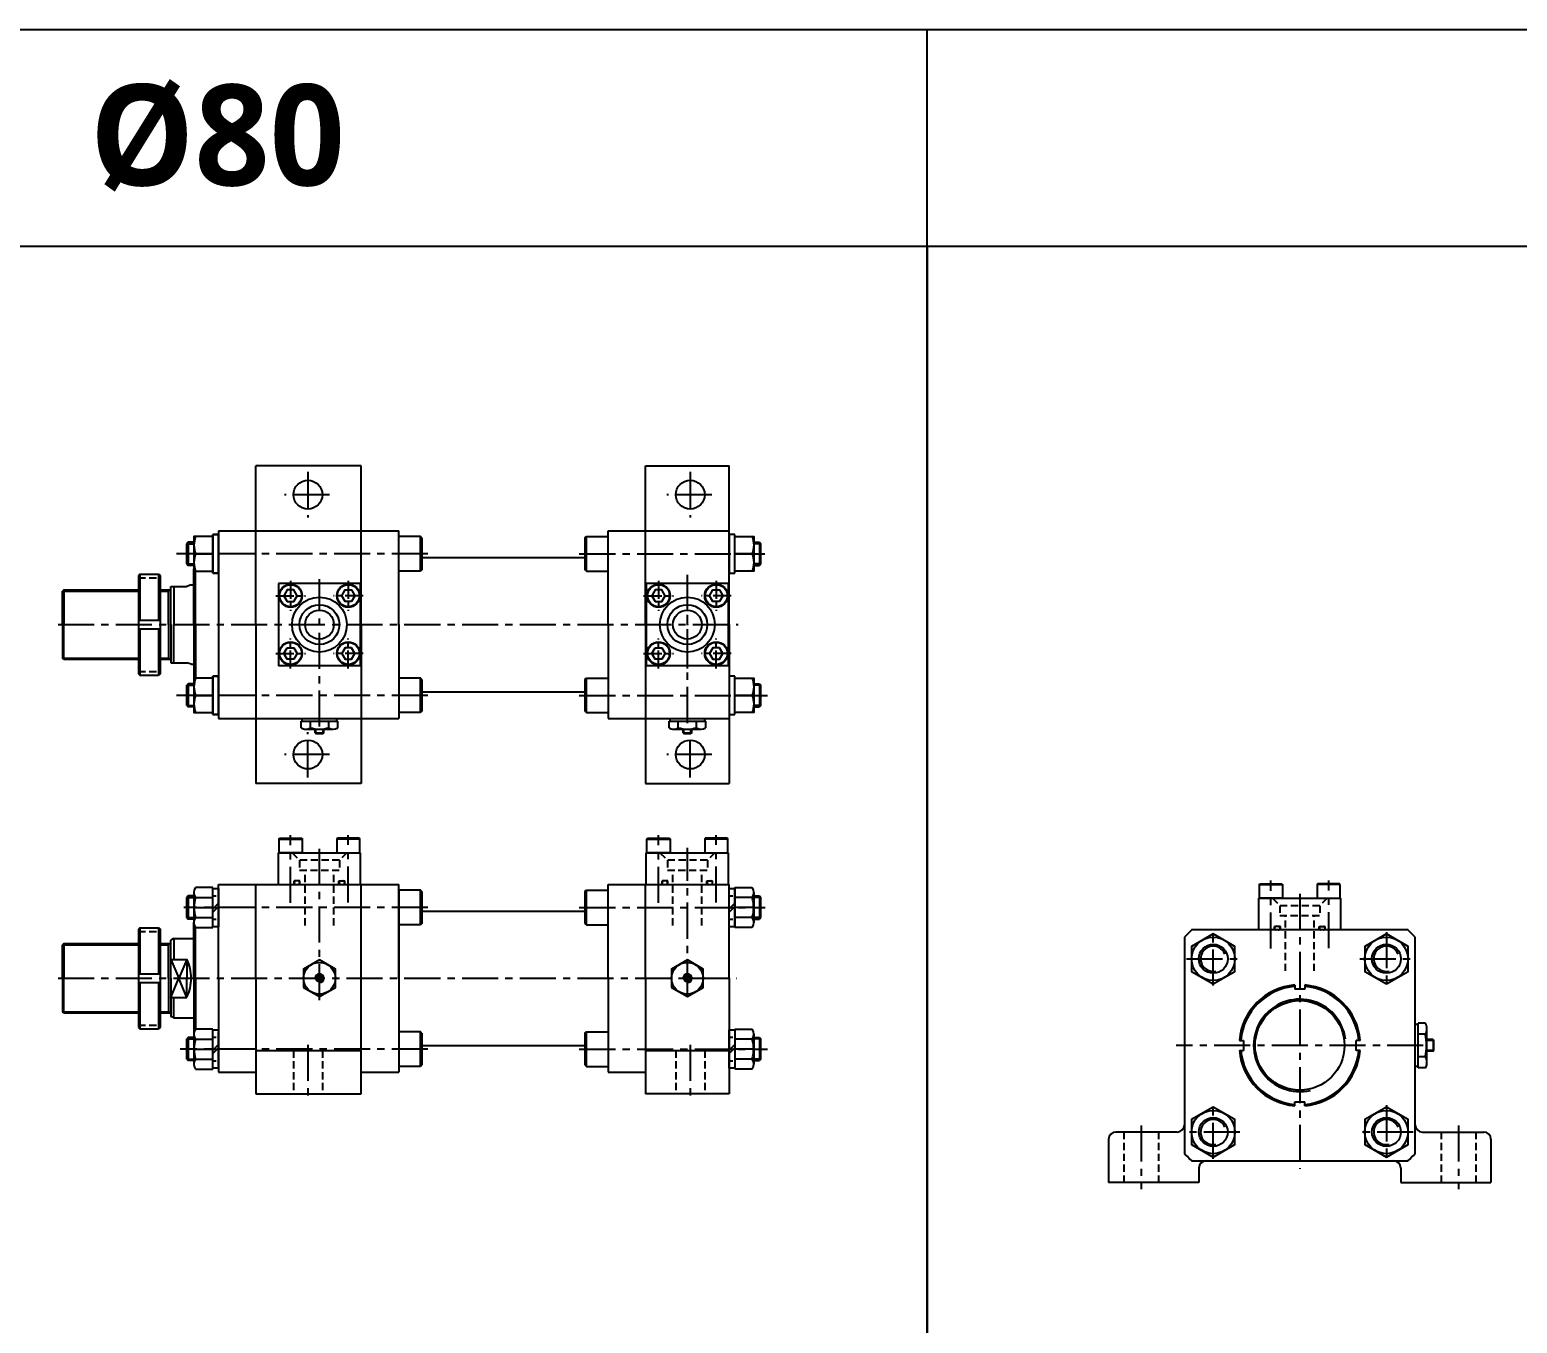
# Model space of a CAD drawing. Extents: x -819 to 10154, y 0 to 4840.
# Drawn here: x 2981 to 4012, y 3944 to 4840 of the extents above; entities that cross this region are included whole.
import ezdxf

# ---------------------------------------------------------------- set-up
doc = ezdxf.new("R2010")
doc.units = 0
doc.header["$LTSCALE"] = 10
doc.header["$MEASUREMENT"] = 0
for name, pattern in [('CENTER', [2, 1.25, -0.25, 0.25, -0.25]), ('CENTERX2', [4, 2.5, -0.5, 0.5, -0.5]), ('HIDDEN', [0.375, 0.25, -0.125]), ('HIDDENX2', [0.75, 0.5, -0.25])]:
    doc.linetypes.add(name, pattern=pattern)
doc.layers.get('0').update_dxf_attribs({"linetype": 'CONTINUOUS'})
doc.layers.get('DEFPOINTS').update_dxf_attribs({"linetype": 'CONTINUOUS'})
for name, color, linetype in [('CEN', 1, 'CENTERX2'), ('CENTER', 1, 'CENTER'), ('HID', 2, 'HIDDENX2'), ('HIDDEN', 2, 'HIDDEN'), ('ML', 7, 'CONTINUOUS')]:
    doc.layers.add(name, color=color, linetype=linetype)
doc.styles.add('문자', font='romans.shx')

msp = doc.modelspace()

# ---------------------------------------------------------------- linework, layer by layer
for p, q in [((6210.3, 4839.7), (0, 4839.7)), ((3602.8, 3047.7), (3602.8, 4839.7)), ((3602.8, 4689.7), (2613, 4689.7)), ((6210.3, 4689.7), (3602.8, 4689.7)), ((3602.8, 4689.7), (3602.8, 3047.7)), ((3179.2, 4352.3), (3184.2, 4352.3)), ((3184.7, 4352.8), (3184.2, 4352.3)), ((3434.2, 4352.3), (3439.2, 4352.3)), ((3439.7, 4352.8), (3439.2, 4352.3))]:
    msp.add_line(p, q)
at = {"color": 7, "linetype": 'Continuous'}
for p, q in [((3169.7, 4362.7), (3193.7, 4362.7)), ((3169.7, 4360.7), (3169.7, 4362.7)), ((3181.7, 4362.7), (3189.2, 4362.7)), ((3193.7, 4360.7), (3193.7, 4362.7)), ((3424.7, 4362.7), (3448.7, 4362.7)), ((3424.7, 4360.7), (3424.7, 4362.7)), ((3436.7, 4362.7), (3444.2, 4362.7)), ((3448.7, 4360.7), (3448.7, 4362.7)), ((3169, 4356.2), (3169, 4360.7)), ((3169, 4360.7), (3181.7, 4360.7)), ((3172.2, 4355.3), (3191.2, 4355.3)), ((3175.4, 4356.2), (3175.4, 4360.7)), ((3178.7, 4352.8), (3178.7, 4355.3)), ((3178.7, 4352.8), (3179.2, 4352.3)), ((3178.7, 4352.8), (3184.7, 4352.8)), ((3181.7, 4360.7), (3194.4, 4360.7)), ((3184.7, 4352.8), (3184.7, 4355.3)), ((3188.1, 4356.2), (3188.1, 4360.7)), ((3194.4, 4356.2), (3194.4, 4360.7)), ((3424, 4356.2), (3424, 4360.7)), ((3424, 4360.7), (3436.7, 4360.7)), ((3427.2, 4355.3), (3446.2, 4355.3)), ((3430.4, 4356.2), (3430.4, 4360.7)), ((3433.7, 4352.8), (3433.7, 4355.3)), ((3433.7, 4352.8), (3434.2, 4352.3)), ((3433.7, 4352.8), (3439.7, 4352.8)), ((3436.7, 4360.7), (3449.4, 4360.7)), ((3439.7, 4352.8), (3439.7, 4355.3)), ((3443.1, 4356.2), (3443.1, 4360.7)), ((3449.4, 4356.2), (3449.4, 4360.7)), ((3941.2, 4121.6), (3941.2, 4150.7)), ((3943.2, 4150.7), (3941.2, 4150.7)), ((3948.2, 4151.7), (3943.2, 4151.7)), ((3943.2, 4126.9), (3943.2, 4151.7)), ((3949.2, 4123.7), (3949.2, 4148.6)), ((3948.2, 4143.9), (3943.2, 4143.9)), ((3953.7, 4140.2), (3949.2, 4140.2)), ((3953.7, 4140.2), (3954.2, 4139.7)), ((3953.7, 4140.2), (3953.7, 4132.2)), ((3954.2, 4132.7), (3954.2, 4139.7)), ((3948.2, 4128.4), (3943.2, 4128.4)), ((3943.2, 4120.6), (3943.2, 4126.9)), ((3948.9, 4132.2), (3948.9, 4132.2)), ((3953.7, 4132.2), (3949.2, 4132.2)), ((3953.7, 4132.2), (3954.2, 4132.7)), ((3943.2, 4121.6), (3941.2, 4121.6)), ((3948.2, 4120.6), (3943.2, 4120.6))]:
    msp.add_line(p, q, dxfattribs=at)
for points in [[(3170.7, 4176.3), (3181.7, 4170), (3192.7, 4176.3), (3192.7, 4189), (3181.7, 4195.4), (3170.7, 4189)], [(3425.7, 4176.3), (3436.7, 4170), (3447.7, 4176.3), (3447.7, 4189), (3436.7, 4195.4), (3425.7, 4189)], [(3180.8, 4184.2), (3180, 4182.7), (3180.8, 4181.2), (3182.6, 4181.2), (3183.4, 4182.7), (3182.6, 4184.2)], [(3435.8, 4184.2), (3435, 4182.7), (3435.8, 4181.2), (3437.6, 4181.2), (3438.4, 4182.7), (3437.6, 4184.2)]]:
    msp.add_lwpolyline(points, close=True, dxfattribs=at)
for centre, radius in [((3181.7, 4182.7), 11), ((3436.7, 4182.7), 11), ((3181.7, 4182.7), 2.5), ((3436.7, 4182.7), 2.5)]:
    msp.add_circle(centre, radius, dxfattribs=at)
for centre, radius, start, end in [((3172.2, 4360.9), 5.62, 235.6158, 270), ((3172.2, 4360.9), 5.62, 235.6158, 304.3842), ((3181.7, 4376.3), 21, 252.412, 270), ((3181.7, 4376.3), 21, 270, 287.588), ((3191.2, 4360.9), 5.62, 235.6158, 304.3842), ((3427.2, 4360.9), 5.62, 235.6158, 270), ((3427.2, 4360.9), 5.62, 235.6158, 304.3842), ((3436.7, 4376.3), 21, 252.412, 270), ((3436.7, 4376.3), 21, 270, 287.588), ((3446.2, 4360.9), 5.62, 235.6158, 304.3842), ((3941, 4147.8), 8.22, 331.7006, 28.2994), ((3917.8, 4136.2), 31.3, 359.9859, 14.3828), ((3917.8, 4136.1), 31.3, 345.6172, 0.0141), ((3941, 4124.5), 8.22, 331.7006, 28.2994), ((3943.6, 4123.7), 5.62, 325.6158, 0)]:
    msp.add_arc(centre, radius, start, end, dxfattribs=at)
at = {"layer": 'CEN'}
for p, q in [((3173.7, 4533.5), (3173.7, 4502)), ((3173.7, 4533.5), (3173.7, 4502)), ((3438.7, 4533.5), (3438.7, 4502)), ((3188.6, 4517.7), (3157.5, 4517.7)), ((3188.6, 4517.7), (3157.5, 4517.7)), ((3453.6, 4517.7), (3422.5, 4517.7)), ((3256.8, 4476.7), (3082.7, 4476.7)), ((3361.8, 4476.7), (3490.4, 4476.7)), ((3361.8, 4476.7), (3490.4, 4476.7)), ((3436.7, 4397.2), (3436.7, 4466.5)), ((3181.7, 4357), (3181.7, 4459.2)), ((3436.7, 4359.5), (3436.7, 4459.2)), ((3000.5, 4427.7), (3471.8, 4427.7)), ((3436.7, 4427.7), (3436.7, 4427.6)), ((3436.7, 4427.7), (3436.7, 4427.7)), ((3256.8, 4378.7), (3082.7, 4378.7)), ((3361.8, 4378.7), (3492.3, 4378.7)), ((3173.7, 4321.8), (3173.7, 4353.3)), ((3438.7, 4321.8), (3438.7, 4353.3)), ((3188.6, 4337.7), (3157.5, 4337.7)), ((3453.6, 4337.7), (3422.5, 4337.7)), ((3161.7, 4234.9), (3161.7, 4281.9)), ((3201.7, 4235.1), (3201.7, 4281.9)), ((3416.7, 4234.9), (3416.7, 4281.9)), ((3456.7, 4235.1), (3456.7, 4281.9)), ((3181.7, 4167.5), (3181.7, 4272.4)), ((3436.7, 4170.1), (3436.7, 4273)), ((3841.2, 4203.3), (3841.2, 4250.4)), ((3881.2, 4203.6), (3881.2, 4250.4)), ((3861.2, 4241.1), (3861.2, 4050.6)), ((3256.8, 4231.7), (3087.8, 4231.7)), ((3361.8, 4231.7), (3490.7, 4231.7)), ((3801.2, 4177.6), (3801.2, 4214.7)), ((3921.2, 4214.7), (3921.2, 4177.6)), ((3782.7, 4196.2), (3819.7, 4196.2)), ((3902.7, 4196.2), (3939.7, 4196.2)), ((3000.5, 4182.7), (3470.8, 4182.7)), ((3173.7, 4136.6), (3173.7, 4098.2)), ((3438.7, 4136.6), (3438.7, 4098.2)), ((3946.8, 4136.2), (3775.6, 4136.2)), ((3256.8, 4133.7), (3085.2, 4133.7)), ((3361.8, 4133.7), (3492.2, 4133.7)), ((3801.2, 4057.6), (3801.2, 4094.7)), ((3921.2, 4094.7), (3921.2, 4057.6)), ((3751.2, 4080.8), (3751.2, 4036.7)), ((3819.7, 4076.2), (3782.7, 4076.2)), ((3939.7, 4076.2), (3902.7, 4076.2)), ((3971.2, 4080.8), (3971.2, 4036.7))]:
    msp.add_line(p, q, dxfattribs=at)
at = {"layer": 'CENTER'}
for p, q in [((3094.6, 4476.7), (3107.8, 4476.7)), ((3482.8, 4476.7), (3469.6, 4476.7)), ((3161.7, 4458), (3161.7, 4437.3)), ((3201.7, 4458), (3201.7, 4437.3)), ((3416.7, 4458), (3416.7, 4437.3)), ((3456.7, 4458), (3456.7, 4437.3)), ((3151.4, 4447.7), (3172, 4447.7)), ((3212, 4447.7), (3191.4, 4447.7)), ((3406.4, 4447.7), (3427, 4447.7)), ((3467, 4447.7), (3446.4, 4447.7)), ((3161.7, 4397.3), (3161.7, 4418)), ((3201.7, 4397.3), (3201.7, 4418)), ((3416.7, 4397.3), (3416.7, 4418)), ((3456.7, 4397.3), (3456.7, 4418)), ((3151.4, 4407.7), (3172, 4407.7)), ((3212, 4407.7), (3191.4, 4407.7)), ((3406.4, 4407.7), (3427, 4407.7)), ((3467, 4407.7), (3446.4, 4407.7)), ((3094.6, 4378.7), (3107.8, 4378.7)), ((3482.8, 4378.7), (3469.6, 4378.7)), ((3094.6, 4231.7), (3107.8, 4231.7)), ((3107.6, 4231.7), (3111.8, 4231.7)), ((3465.6, 4231.7), (3469.8, 4231.7)), ((3482.8, 4231.7), (3469.6, 4231.7)), ((3094.6, 4133.7), (3107.8, 4133.7)), ((3107.6, 4133.7), (3111.8, 4133.7)), ((3465.6, 4133.7), (3469.8, 4133.7)), ((3482.8, 4133.7), (3469.6, 4133.7))]:
    msp.add_line(p, q, dxfattribs=at)
at = {"layer": 'DEFPOINTS', "color": 0, "linetype": 'ByBlock'}
for p in [(3094.9, 4222.7), (3078.7, 4156.2), (3094.9, 4142.7)]:
    msp.add_point(p, dxfattribs=at)
at = {"layer": 'HID'}
for p, q in [((3056.2, 4460.2), (3071.2, 4460.2)), ((3056.2, 4395.2), (3071.2, 4395.2)), ((3162.7, 4269.7), (3167.9, 4264.5)), ((3200.7, 4269.7), (3195.6, 4264.5)), ((3417.7, 4269.7), (3422.9, 4264.5)), ((3455.7, 4269.7), (3450.6, 4264.5)), ((3195.6, 4264.5), (3167.9, 4264.5)), ((3167.9, 4264.5), (3167.9, 4257.7)), ((3195.6, 4264.5), (3195.6, 4257.7)), ((3450.6, 4264.5), (3422.9, 4264.5)), ((3422.9, 4264.5), (3422.9, 4257.7)), ((3450.6, 4264.5), (3450.6, 4257.7)), ((3168.2, 4250.1), (3164.2, 4250.1)), ((3164.2, 4247.7), (3164.2, 4250.1)), ((3167.9, 4257.7), (3195.6, 4257.7)), ((3168.2, 4247.7), (3168.2, 4250.1)), ((3171.7, 4219.3), (3171.7, 4257.7)), ((3191.7, 4219.3), (3191.7, 4257.7)), ((3195.2, 4247.7), (3195.2, 4250.1)), ((3195.2, 4250.1), (3199.2, 4250.1)), ((3199.2, 4247.7), (3199.2, 4250.1)), ((3423.2, 4250.1), (3419.2, 4250.1)), ((3419.2, 4247.7), (3419.2, 4250.1)), ((3422.9, 4257.7), (3450.6, 4257.7)), ((3423.2, 4247.7), (3423.2, 4250.1)), ((3426.7, 4219.3), (3426.7, 4257.7)), ((3446.7, 4219.3), (3446.7, 4257.7)), ((3450.2, 4250.1), (3454.2, 4250.1)), ((3450.2, 4247.7), (3450.2, 4250.1)), ((3454.2, 4247.7), (3454.2, 4250.1)), ((3842.2, 4238.2), (3847.3, 4233)), ((3880.2, 4238.2), (3875, 4233)), ((3875, 4233), (3847.3, 4233)), ((3847.3, 4233), (3847.3, 4226.2)), ((3875, 4233), (3875, 4226.2)), ((3843.7, 4216.2), (3843.7, 4218.6)), ((3847.7, 4218.6), (3843.7, 4218.6)), ((3847.3, 4226.2), (3875, 4226.2)), ((3847.7, 4216.2), (3847.7, 4218.6)), ((3851.2, 4187.8), (3851.2, 4226.2)), ((3871.2, 4187.8), (3871.2, 4226.2)), ((3874.7, 4216.2), (3874.7, 4218.6)), ((3874.7, 4218.6), (3878.7, 4218.6)), ((3878.7, 4216.2), (3878.7, 4218.6)), ((3056.2, 4215.2), (3071.2, 4215.2)), ((3056.2, 4150.2), (3071.2, 4150.2)), ((3163.7, 4132.7), (3163.7, 4102.7)), ((3183.7, 4132.7), (3183.7, 4102.7)), ((3428.7, 4132.7), (3428.7, 4102.7)), ((3448.7, 4132.7), (3448.7, 4102.7)), ((3739.2, 4076.2), (3739.2, 4041.2)), ((3763.2, 4076.2), (3763.2, 4041.2)), ((3959.2, 4076.2), (3959.2, 4041.2)), ((3983.2, 4076.2), (3983.2, 4041.2))]:
    msp.add_line(p, q, dxfattribs=at)
for centre, start, end in [((3165.4, 4248.9), 90, 270), ((3166.8, 4248.9), 270, 90), ((3196.6, 4248.9), 90, 270), ((3198, 4248.9), 270, 90), ((3420.4, 4248.9), 90, 270), ((3421.8, 4248.9), 270, 90), ((3451.6, 4248.9), 90, 270), ((3453, 4248.9), 270, 90), ((3844.9, 4217.4), 90, 270), ((3846.3, 4217.4), 270, 90), ((3876.1, 4217.4), 90, 270), ((3877.5, 4217.4), 270, 90)]:
    msp.add_arc(centre, 1.2, start, end, dxfattribs=at)
at = {"layer": 'HIDDEN'}
for p, q in [((3107.7, 4239.8), (3111.7, 4239.8)), ((3465.7, 4239.8), (3469.7, 4239.8)), ((3107.7, 4223.6), (3111.7, 4223.6)), ((3465.7, 4223.6), (3469.7, 4223.6)), ((3107.7, 4141.8), (3111.7, 4141.8)), ((3465.7, 4141.8), (3469.7, 4141.8)), ((3107.7, 4125.6), (3111.7, 4125.6)), ((3465.7, 4125.6), (3469.7, 4125.6))]:
    msp.add_line(p, q, dxfattribs=at)
at = {"layer": 'ML'}
for p, q in [((3137.7, 4427.7), (3137.7, 4537.7)), ((3210.7, 4537.7), (3137.7, 4537.7)), ((3137.7, 4427.7), (3137.7, 4537.7)), ((3210.7, 4537.7), (3137.7, 4537.7)), ((3210.7, 4427.7), (3210.7, 4537.7)), ((3210.7, 4427.7), (3210.7, 4537.7)), ((3407.7, 4492.7), (3407.7, 4537.7)), ((3407.7, 4537.7), (3465.7, 4537.7)), ((3465.7, 4463.4), (3465.7, 4537.7)), ((3111.7, 4490), (3107.7, 4490)), ((3107.7, 4490), (3107.7, 4463.4)), ((3107.7, 4490), (3111.7, 4490)), ((3107.7, 4463.4), (3107.7, 4490)), ((3111.7, 4492.7), (3236.7, 4492.7)), ((3111.7, 4492.7), (3111.7, 4362.7)), ((3111.7, 4492.7), (3236.7, 4492.7)), ((3111.7, 4463.4), (3111.7, 4490)), ((3111.7, 4490), (3111.7, 4463.4)), ((3137.7, 4427.7), (3137.7, 4492.7)), ((3210.7, 4427.7), (3210.7, 4492.7)), ((3236.7, 4427.7), (3236.7, 4492.7)), ((3251.7, 4488.7), (3236.7, 4488.7)), ((3251.7, 4464.7), (3251.7, 4488.7)), ((3252.7, 4487.7), (3251.7, 4488.7)), ((3252.7, 4487.7), (3252.7, 4465.7)), ((3365.7, 4487.7), (3366.7, 4488.7)), ((3365.7, 4487.7), (3365.7, 4465.7)), ((3366.7, 4488.7), (3381.7, 4488.7)), ((3366.7, 4464.7), (3366.7, 4488.7)), ((3381.7, 4427.7), (3381.7, 4492.7)), ((3381.7, 4492.7), (3465.7, 4492.7)), ((3407.7, 4427.7), (3407.7, 4492.7)), ((3465.7, 4427.7), (3465.7, 4492.7)), ((3469.7, 4490), (3465.7, 4490)), ((3465.7, 4490), (3465.7, 4463.4)), ((3469.7, 4463.4), (3469.7, 4490)), ((3090.7, 4484.7), (3089.7, 4483.7)), ((3089.7, 4469.7), (3089.7, 4483.7)), ((3090.7, 4484.7), (3090.7, 4468.7)), ((3094.7, 4484.7), (3090.7, 4484.7)), ((3107.7, 4476.7), (3095.8, 4476.7)), ((3469.7, 4476.7), (3481.6, 4476.7)), ((3482.7, 4484.7), (3486.7, 4484.7)), ((3486.7, 4484.7), (3487.7, 4483.7)), ((3486.7, 4484.7), (3486.7, 4468.7)), ((3487.7, 4469.7), (3487.7, 4483.7)), ((3089.7, 4469.7), (3090.7, 4468.7)), ((3094.7, 4468.7), (3090.7, 4468.7)), ((3094.7, 4427.7), (3094.7, 4466.3)), ((3095.7, 4427.7), (3095.7, 4464.9)), ((3251.7, 4464.7), (3236.7, 4464.7)), ((3252.7, 4465.7), (3251.7, 4464.7)), ((3252.7, 4474.2), (3365.7, 4474.2)), ((3365.7, 4465.7), (3366.7, 4464.7)), ((3366.7, 4464.7), (3381.7, 4464.7)), ((3482.7, 4468.7), (3486.7, 4468.7)), ((3487.7, 4469.7), (3486.7, 4468.7)), ((3057.2, 4462.7), (3056.2, 4461.7)), ((3056.2, 4461.7), (3056.2, 4393.7)), ((3057.2, 4462.7), (3057.2, 4430.7)), ((3057.2, 4462.7), (3070.2, 4462.7)), ((3070.2, 4462.7), (3070.2, 4430.7)), ((3070.2, 4462.7), (3071.2, 4461.7)), ((3071.2, 4461.7), (3071.2, 4393.7)), ((3078.7, 4427.7), (3078.7, 4454.2)), ((3078.7, 4454.2), (3089.8, 4454.2)), ((3080.7, 4454.2), (3080.7, 4427.7)), ((3092.8, 4455.2), (3089.8, 4454.2)), ((3092.8, 4455.2), (3094.7, 4455.2)), ((3107.7, 4463.4), (3111.7, 4463.4)), ((3111.7, 4463.4), (3107.7, 4463.4)), ((3210.2, 4456.2), (3153.2, 4456.2)), ((3153.2, 4456.2), (3153.2, 4399.2)), ((3210.2, 4399.2), (3210.2, 4456.2)), ((3408.2, 4456.2), (3408.2, 4399.2)), ((3465.2, 4456.2), (3408.2, 4456.2)), ((3465.2, 4399.2), (3465.2, 4456.2)), ((3465.7, 4463.4), (3469.7, 4463.4)), ((3004.5, 4451.7), (3003.7, 4450.9)), ((3003.7, 4427.7), (3003.7, 4450.9)), ((3004.5, 4451.7), (3004.5, 4427.7)), ((3004.5, 4451.7), (3056.2, 4451.7)), ((3071.2, 4451.7), (3078.7, 4451.7)), ((3077, 4427.7), (3077, 4451.7)), ((3003.7, 4427.7), (3003.7, 4404.4)), ((3004.5, 4403.7), (3004.5, 4427.7)), ((3056.2, 4430.7), (3071.2, 4430.7)), ((3056.2, 4424.7), (3071.2, 4424.7)), ((3057.2, 4424.7), (3057.2, 4392.7)), ((3070.2, 4424.7), (3070.2, 4392.7)), ((3077, 4427.7), (3077, 4403.7)), ((3078.7, 4427.7), (3078.7, 4401.2)), ((3080.7, 4401.2), (3080.7, 4427.7)), ((3094.7, 4427.7), (3094.7, 4389)), ((3095.7, 4427.7), (3095.7, 4390.5)), ((3137.7, 4427.7), (3137.7, 4317.7)), ((3210.7, 4427.7), (3210.7, 4317.7)), ((3236.7, 4427.7), (3236.7, 4362.7)), ((3381.7, 4427.7), (3381.7, 4362.7)), ((3407.7, 4427.7), (3407.7, 4362.7)), ((3465.7, 4427.7), (3465.7, 4362.7)), ((3004.5, 4403.7), (3003.7, 4404.4)), ((3004.5, 4403.7), (3056.2, 4403.7)), ((3071.2, 4403.7), (3078.7, 4403.7)), ((3056.2, 4393.7), (3057.2, 4392.7)), ((3057.2, 4392.7), (3070.2, 4392.7)), ((3071.2, 4393.7), (3070.2, 4392.7)), ((3078.7, 4401.2), (3089.8, 4401.2)), ((3092.8, 4400.2), (3089.8, 4401.2)), ((3092.8, 4400.2), (3094.7, 4400.2)), ((3092.8, 4400.2), (3094.7, 4400.2)), ((3210.2, 4399.2), (3153.2, 4399.2)), ((3465.2, 4399.2), (3408.2, 4399.2)), ((3090.7, 4386.7), (3089.7, 4385.7)), ((3089.7, 4371.7), (3089.7, 4385.7)), ((3090.7, 4386.7), (3090.7, 4370.7)), ((3094.7, 4386.7), (3090.7, 4386.7)), ((3111.7, 4392), (3107.7, 4392)), ((3107.7, 4392), (3107.7, 4365.4)), ((3107.7, 4392), (3111.7, 4392)), ((3107.7, 4365.4), (3107.7, 4392)), ((3111.7, 4365.4), (3111.7, 4392)), ((3111.7, 4392), (3111.7, 4365.4)), ((3251.7, 4390.7), (3236.7, 4390.7)), ((3251.7, 4366.7), (3251.7, 4390.7)), ((3252.7, 4389.7), (3251.7, 4390.7)), ((3252.7, 4389.7), (3252.7, 4367.7)), ((3365.7, 4389.7), (3366.7, 4390.7)), ((3365.7, 4389.7), (3365.7, 4367.7)), ((3366.7, 4390.7), (3381.7, 4390.7)), ((3366.7, 4366.7), (3366.7, 4390.7)), ((3469.7, 4392), (3465.7, 4392)), ((3465.7, 4392), (3465.7, 4317.7)), ((3469.7, 4365.4), (3469.7, 4392)), ((3482.7, 4386.7), (3486.7, 4386.7)), ((3486.7, 4386.7), (3486.7, 4370.7)), ((3486.7, 4386.7), (3487.7, 4385.7)), ((3487.7, 4371.7), (3487.7, 4385.7)), ((3089.7, 4371.7), (3090.7, 4370.7)), ((3107.7, 4378.7), (3095.8, 4378.7)), ((3252.7, 4381.2), (3365.7, 4381.2)), ((3469.7, 4378.7), (3481.6, 4378.7)), ((3487.7, 4371.7), (3486.7, 4370.7)), ((3094.7, 4370.7), (3090.7, 4370.7)), ((3107.7, 4365.4), (3111.7, 4365.4)), ((3111.7, 4365.4), (3107.7, 4365.4)), ((3111.7, 4362.7), (3236.7, 4362.7)), ((3111.7, 4362.7), (3236.7, 4362.7)), ((3251.7, 4366.7), (3236.7, 4366.7)), ((3252.7, 4367.7), (3251.7, 4366.7)), ((3365.7, 4367.7), (3366.7, 4366.7)), ((3366.7, 4366.7), (3381.7, 4366.7)), ((3381.7, 4362.7), (3465.7, 4362.7)), ((3407.7, 4362.7), (3407.7, 4317.7)), ((3465.7, 4365.4), (3469.7, 4365.4)), ((3482.7, 4370.7), (3486.7, 4370.7)), ((3210.7, 4317.7), (3137.7, 4317.7)), ((3407.7, 4317.7), (3465.7, 4317.7)), ((3153.7, 4279.1), (3154.1, 4279.7)), ((3153.7, 4269.7), (3153.7, 4279.1)), ((3153.7, 4279.1), (3169.7, 4279.1)), ((3154.1, 4279.7), (3169.4, 4279.7)), ((3169.4, 4279.7), (3169.7, 4279.1)), ((3169.7, 4279.1), (3169.7, 4269.7)), ((3194.1, 4279.7), (3193.7, 4279.1)), ((3209.7, 4279.1), (3193.7, 4279.1)), ((3193.7, 4279.1), (3193.7, 4269.7)), ((3209.4, 4279.7), (3194.1, 4279.7)), ((3209.7, 4279.1), (3209.4, 4279.7)), ((3209.7, 4269.7), (3209.7, 4279.1)), ((3408.7, 4279.1), (3409.1, 4279.7)), ((3408.7, 4279.1), (3424.7, 4279.1)), ((3408.7, 4269.7), (3408.7, 4279.1)), ((3409.1, 4279.7), (3424.4, 4279.7)), ((3424.4, 4279.7), (3424.7, 4279.1)), ((3424.7, 4279.1), (3424.7, 4269.7)), ((3449.1, 4279.7), (3448.7, 4279.1)), ((3464.7, 4279.1), (3448.7, 4279.1)), ((3448.7, 4279.1), (3448.7, 4269.7)), ((3464.4, 4279.7), (3449.1, 4279.7)), ((3464.7, 4279.1), (3464.4, 4279.7)), ((3464.7, 4269.7), (3464.7, 4279.1)), ((3153.2, 4269.7), (3210.2, 4269.7)), ((3153.2, 4247.7), (3153.2, 4269.7)), ((3169.7, 4269.7), (3153.7, 4269.7)), ((3210.2, 4247.7), (3210.2, 4269.7)), ((3408.2, 4269.7), (3465.2, 4269.7)), ((3408.2, 4247.7), (3408.2, 4269.7)), ((3424.7, 4269.7), (3408.7, 4269.7)), ((3465.2, 4247.7), (3465.2, 4269.7)), ((3833.2, 4247.6), (3833.5, 4248.2)), ((3833.5, 4248.2), (3848.8, 4248.2)), ((3848.8, 4248.2), (3849.2, 4247.6)), ((3873.5, 4248.2), (3873.2, 4247.6)), ((3888.8, 4248.2), (3873.5, 4248.2)), ((3889.2, 4247.6), (3888.8, 4248.2)), ((3090.7, 4239.7), (3089.7, 4238.7)), ((3089.7, 4224.7), (3089.7, 4238.7)), ((3090.7, 4239.7), (3090.7, 4223.7)), ((3094.7, 4239.7), (3090.7, 4239.7)), ((3094.7, 4242.1), (3094.7, 4221.3)), ((3107.7, 4245.5), (3095.8, 4245.5)), ((3095.8, 4238.6), (3107.7, 4238.6)), ((3107.7, 4217.8), (3107.7, 4245.5)), ((3111.7, 4182.7), (3111.7, 4247.7)), ((3111.7, 4247.7), (3236.7, 4247.7)), ((3111.7, 4219.7), (3111.7, 4243.7)), ((3137.7, 4182.7), (3137.7, 4247.7)), ((3210.7, 4102.7), (3210.7, 4247.7)), ((3236.7, 4182.7), (3236.7, 4247.7)), ((3251.7, 4243.7), (3236.7, 4243.7)), ((3236.7, 4243.7), (3236.7, 4121.7)), ((3251.7, 4219.7), (3251.7, 4243.7)), ((3252.7, 4242.7), (3251.7, 4243.7)), ((3252.7, 4242.7), (3252.7, 4220.7)), ((3365.7, 4242.7), (3366.7, 4243.7)), ((3365.7, 4242.7), (3365.7, 4220.7)), ((3366.7, 4243.7), (3381.7, 4243.7)), ((3366.7, 4219.7), (3366.7, 4243.7)), ((3381.7, 4182.7), (3381.7, 4247.7)), ((3381.7, 4247.7), (3465.7, 4247.7)), ((3407.7, 4182.7), (3407.7, 4247.7)), ((3465.7, 4182.7), (3465.7, 4247.7)), ((3469.7, 4245.5), (3481.6, 4245.5)), ((3469.7, 4217.8), (3469.7, 4245.5)), ((3481.6, 4238.6), (3469.7, 4238.6)), ((3482.7, 4242.1), (3482.7, 4221.3)), ((3482.7, 4239.7), (3486.7, 4239.7)), ((3486.7, 4239.7), (3487.7, 4238.7)), ((3486.7, 4239.7), (3486.7, 4223.7)), ((3487.7, 4224.7), (3487.7, 4238.7)), ((3832.7, 4238.2), (3889.7, 4238.2)), ((3832.7, 4216.2), (3832.7, 4238.2)), ((3833.2, 4247.6), (3849.2, 4247.6)), ((3833.2, 4238.2), (3833.2, 4247.6)), ((3849.2, 4238.2), (3833.2, 4238.2)), ((3849.2, 4247.6), (3849.2, 4238.2)), ((3889.2, 4247.6), (3873.2, 4247.6)), ((3873.2, 4247.6), (3873.2, 4238.2)), ((3889.2, 4238.2), (3889.2, 4247.6)), ((3889.7, 4216.2), (3889.7, 4238.2)), ((3107.7, 4230.8), (3111.7, 4234.8)), ((3107.7, 4228.5), (3111.7, 4232.5)), ((3252.7, 4229.2), (3365.7, 4229.2)), ((3465.7, 4230.8), (3469.7, 4234.8)), ((3465.7, 4228.5), (3469.7, 4232.5)), ((3057.2, 4217.7), (3056.2, 4216.7)), ((3057.2, 4217.7), (3070.2, 4217.7)), ((3057.2, 4217.7), (3057.2, 4185.7)), ((3070.2, 4217.7), (3071.2, 4216.7)), ((3070.2, 4217.7), (3070.2, 4185.7)), ((3089.7, 4224.7), (3090.7, 4223.7)), ((3094.7, 4223.7), (3090.7, 4223.7)), ((3094.7, 4182.7), (3094.7, 4221.3)), ((3095.7, 4182.7), (3095.7, 4217.9)), ((3095.8, 4224.7), (3107.7, 4224.7)), ((3095.8, 4217.8), (3107.7, 4217.8)), ((3251.7, 4219.7), (3236.7, 4219.7)), ((3252.7, 4220.7), (3251.7, 4219.7)), ((3365.7, 4220.7), (3366.7, 4219.7)), ((3366.7, 4219.7), (3381.7, 4219.7)), ((3481.6, 4224.7), (3469.7, 4224.7)), ((3481.6, 4217.8), (3469.7, 4217.8)), ((3482.7, 4223.7), (3486.7, 4223.7)), ((3487.7, 4224.7), (3486.7, 4223.7)), ((3004.5, 4206.7), (3003.7, 4205.9)), ((3004.5, 4206.7), (3056.2, 4206.7)), ((3004.5, 4206.7), (3004.5, 4182.7)), ((3056.2, 4216.7), (3056.2, 4148.7)), ((3071.2, 4216.7), (3071.2, 4148.7)), ((3071.2, 4206.7), (3078.7, 4206.7)), ((3077, 4182.7), (3077, 4206.7)), ((3080.7, 4210.2), (3078.7, 4209.2)), ((3078.7, 4182.7), (3078.7, 4209.2)), ((3080.7, 4210.2), (3080.7, 4195.8)), ((3080.7, 4210.2), (3094.7, 4210.2)), ((3781.2, 4211.1), (3781.2, 4061.2)), ((3936.2, 4216.2), (3786.2, 4216.2)), ((3941.2, 4061.2), (3941.2, 4211.1)), ((3003.7, 4182.7), (3003.7, 4205.9)), ((3078.7, 4195.8), (3089.8, 4195.8)), ((3089.8, 4195.8), (3089.8, 4182.7)), ((3003.7, 4182.7), (3003.7, 4159.4)), ((3004.5, 4158.7), (3004.5, 4182.7)), ((3056.2, 4185.7), (3071.2, 4185.7)), ((3056.2, 4179.7), (3071.2, 4179.7)), ((3057.2, 4179.7), (3057.2, 4147.7)), ((3070.2, 4179.7), (3070.2, 4147.7)), ((3077, 4182.7), (3077, 4158.7)), ((3078.7, 4182.7), (3078.7, 4156.2)), ((3089.8, 4169.5), (3089.8, 4182.7)), ((3094.7, 4182.7), (3094.7, 4144.1)), ((3095.7, 4182.7), (3095.7, 4147.4)), ((3111.7, 4182.7), (3111.7, 4117.7)), ((3137.7, 4182.7), (3137.7, 4102.7)), ((3236.7, 4182.7), (3236.7, 4117.7)), ((3381.7, 4182.7), (3381.7, 4117.7)), ((3407.7, 4182.7), (3407.7, 4102.7)), ((3465.7, 4182.7), (3465.7, 4102.7)), ((3857.7, 4178), (3857.7, 4175.2)), ((3864.7, 4178), (3864.7, 4175.2)), ((3078.7, 4169.5), (3089.8, 4169.5)), ((3080.7, 4155.2), (3080.7, 4169.5)), ((3864.7, 4175.2), (3857.7, 4175.2)), ((3004.5, 4158.7), (3003.7, 4159.4)), ((3004.5, 4158.7), (3056.2, 4158.7)), ((3071.2, 4158.7), (3078.7, 4158.7)), ((3080.7, 4155.2), (3078.7, 4156.2)), ((3080.7, 4155.2), (3094.7, 4155.2)), ((3056.2, 4148.7), (3057.2, 4147.7)), ((3057.2, 4147.7), (3070.2, 4147.7)), ((3071.2, 4148.7), (3070.2, 4147.7)), ((3107.7, 4147.5), (3095.8, 4147.5)), ((3107.7, 4119.8), (3107.7, 4147.5)), ((3111.7, 4121.7), (3111.7, 4145.7)), ((3251.7, 4145.7), (3236.7, 4145.7)), ((3251.7, 4121.7), (3251.7, 4145.7)), ((3252.7, 4144.7), (3251.7, 4145.7)), ((3365.7, 4144.7), (3366.7, 4145.7)), ((3366.7, 4145.7), (3381.7, 4145.7)), ((3366.7, 4121.7), (3366.7, 4145.7)), ((3469.7, 4147.5), (3481.6, 4147.5)), ((3090.7, 4141.7), (3089.7, 4140.7)), ((3089.7, 4126.7), (3089.7, 4140.7)), ((3094.7, 4141.7), (3090.7, 4141.7)), ((3090.7, 4141.7), (3090.7, 4125.7)), ((3094.7, 4144.1), (3094.7, 4123.3)), ((3095.8, 4140.6), (3107.7, 4140.6)), ((3107.7, 4132.8), (3111.7, 4136.8)), ((3107.7, 4130.5), (3111.7, 4134.5)), ((3252.7, 4144.7), (3252.7, 4122.7)), ((3252.7, 4136.2), (3365.7, 4136.2)), ((3365.7, 4144.7), (3365.7, 4122.7)), ((3465.7, 4132.8), (3469.7, 4136.8)), ((3465.7, 4130.5), (3469.7, 4134.5)), ((3481.6, 4140.6), (3469.7, 4140.6)), ((3482.7, 4144.1), (3482.7, 4123.3)), ((3482.7, 4141.7), (3486.7, 4141.7)), ((3486.7, 4141.7), (3486.7, 4125.7)), ((3486.7, 4141.7), (3487.7, 4140.7)), ((3487.7, 4126.7), (3487.7, 4140.7)), ((3819.3, 4139.7), (3822.2, 4139.7)), ((3822.2, 4139.7), (3822.2, 4132.7)), ((3900.2, 4132.7), (3900.2, 4139.7)), ((3903, 4139.7), (3900.2, 4139.7)), ((3089.7, 4126.7), (3090.7, 4125.7)), ((3094.7, 4125.7), (3090.7, 4125.7)), ((3095.8, 4126.7), (3107.7, 4126.7)), ((3137.7, 4132.7), (3210.7, 4132.7)), ((3407.7, 4132.7), (3465.7, 4132.7)), ((3481.6, 4126.7), (3469.7, 4126.7)), ((3482.7, 4125.7), (3486.7, 4125.7)), ((3487.7, 4126.7), (3486.7, 4125.7)), ((3819.3, 4132.7), (3822.2, 4132.7)), ((3903, 4132.7), (3900.2, 4132.7)), ((3095.8, 4119.8), (3107.7, 4119.8)), ((3111.7, 4117.7), (3137.7, 4117.7)), ((3210.7, 4117.7), (3236.7, 4117.7)), ((3251.7, 4121.7), (3236.7, 4121.7)), ((3252.7, 4122.7), (3251.7, 4121.7)), ((3365.7, 4122.7), (3366.7, 4121.7)), ((3366.7, 4121.7), (3381.7, 4121.7)), ((3381.7, 4117.7), (3407.7, 4117.7)), ((3481.6, 4119.8), (3469.7, 4119.8)), ((3137.7, 4102.7), (3210.7, 4102.7)), ((3465.7, 4102.7), (3407.7, 4102.7)), ((3857.7, 4097.2), (3864.7, 4097.2)), ((3857.7, 4094.3), (3857.7, 4097.2)), ((3864.7, 4094.3), (3864.7, 4097.2)), ((3776.2, 4076.2), (3733.7, 4076.2)), ((3946.2, 4076.2), (3988.7, 4076.2)), ((3728.7, 4071.2), (3728.7, 4041.2)), ((3993.7, 4071.2), (3993.7, 4041.2)), ((3786.2, 4056.2), (3936.2, 4056.2)), ((3791.2, 4051.2), (3791.2, 4041.2)), ((3931.2, 4051.2), (3931.2, 4041.2)), ((3791.2, 4041.2), (3728.7, 4041.2)), ((3931.2, 4041.2), (3993.7, 4041.2))]:
    msp.add_line(p, q, dxfattribs=at)
at = {"layer": 'ML', "color": 2}
for p, q in [((3089.7, 4483.7), (3094.7, 4483.7)), ((3487.7, 4483.7), (3482.7, 4483.7)), ((3089.7, 4469.7), (3094.7, 4469.7)), ((3487.7, 4469.7), (3482.7, 4469.7)), ((3003.7, 4450.9), (3056.2, 4450.9)), ((3071.2, 4450.9), (3077, 4450.9)), ((3077, 4450.9), (3078.3, 4451.7)), ((3003.7, 4404.4), (3056.2, 4404.4)), ((3071.2, 4404.4), (3077, 4404.4)), ((3077, 4404.4), (3078.3, 4403.7)), ((3077, 4404.4), (3078.3, 4403.7)), ((3089.7, 4385.7), (3094.7, 4385.7)), ((3487.7, 4385.7), (3482.7, 4385.7)), ((3089.7, 4371.7), (3094.7, 4371.7)), ((3487.7, 4371.7), (3482.7, 4371.7)), ((3179.2, 4352.3), (3179.2, 4355.3)), ((3184.2, 4352.3), (3184.2, 4355.3)), ((3434.2, 4352.3), (3434.2, 4355.3)), ((3439.2, 4352.3), (3439.2, 4355.3)), ((3089.7, 4238.7), (3094.7, 4238.7)), ((3487.7, 4238.7), (3482.7, 4238.7)), ((3089.7, 4224.7), (3094.7, 4224.7)), ((3487.7, 4224.7), (3482.7, 4224.7)), ((3077, 4205.9), (3078.3, 4206.7)), ((3003.7, 4205.9), (3056.2, 4205.9)), ((3071.2, 4205.9), (3077, 4205.9)), ((3078.7, 4195.8), (3084.3, 4182.7)), ((3089.8, 4195.8), (3084.3, 4182.7)), ((3078.7, 4169.5), (3084.3, 4182.7)), ((3089.8, 4169.5), (3084.3, 4182.7)), ((3003.7, 4159.4), (3056.2, 4159.4)), ((3071.2, 4159.4), (3077, 4159.4)), ((3077, 4159.4), (3078.3, 4158.7)), ((3089.7, 4140.7), (3094.7, 4140.7)), ((3487.7, 4140.7), (3482.7, 4140.7)), ((3954.2, 4139.7), (3949.2, 4139.7)), ((3089.7, 4126.7), (3094.7, 4126.7)), ((3487.7, 4126.7), (3482.7, 4126.7)), ((3949, 4132.7), (3949, 4132.7)), ((3954.2, 4132.7), (3949.2, 4132.7))]:
    msp.add_line(p, q, dxfattribs=at)
at = {"layer": 'ML'}
for points in [[(3107.7, 4488.7), (3094.7, 4488.7), (3094.7, 4464.7), (3107.7, 4464.7)], [(3469.7, 4488.7), (3482.7, 4488.7), (3482.7, 4464.7), (3469.7, 4464.7)], [(3107.7, 4390.7), (3094.7, 4390.7), (3094.7, 4366.7), (3107.7, 4366.7)], [(3469.7, 4390.7), (3482.7, 4390.7), (3482.7, 4366.7), (3469.7, 4366.7)], [(3801.2, 4178.8), (3816.2, 4187.5), (3816.2, 4204.8), (3801.2, 4213.5), (3786.2, 4204.8), (3786.2, 4187.5)], [(3921.2, 4178.8), (3936.2, 4187.5), (3936.2, 4204.8), (3921.2, 4213.5), (3906.2, 4204.8), (3906.2, 4187.5)], [(3801.2, 4058.8), (3816.2, 4067.5), (3816.2, 4084.8), (3801.2, 4093.5), (3786.2, 4084.8), (3786.2, 4067.5)], [(3921.2, 4058.8), (3936.2, 4067.5), (3936.2, 4084.8), (3921.2, 4093.5), (3906.2, 4084.8), (3906.2, 4067.5)]]:
    msp.add_lwpolyline(points, close=True, dxfattribs=at)
for points in [[(3095.8, 4488.7, 0.178633), (3095.8, 4476.7, 0.178633), (3095.8, 4464.7)], [(3481.6, 4488.7, -0.178633), (3481.6, 4476.7, -0.178633), (3481.6, 4464.7)], [(3095.8, 4390.7, 0.178633), (3095.8, 4378.7, 0.178633), (3095.8, 4366.7)], [(3481.6, 4390.7, -0.178633), (3481.6, 4378.7, -0.178633), (3481.6, 4366.7)]]:
    msp.add_lwpolyline(points, format="xyb", dxfattribs=at)
for points in [[(3159.4, 4443.7), (3164, 4443.7), (3166.3, 4447.7), (3164, 4451.7), (3159.4, 4451.7), (3157.1, 4447.7), (3159.4, 4443.7)], [(3204, 4443.7), (3199.4, 4443.7), (3197.1, 4447.7), (3199.4, 4451.7), (3204, 4451.7), (3206.3, 4447.7), (3204, 4443.7)], [(3414.4, 4443.7), (3419, 4443.7), (3421.3, 4447.7), (3419, 4451.7), (3414.4, 4451.7), (3412.1, 4447.7), (3414.4, 4443.7)], [(3459, 4443.7), (3454.4, 4443.7), (3452.1, 4447.7), (3454.4, 4451.7), (3459, 4451.7), (3461.3, 4447.7), (3459, 4443.7)], [(3159.4, 4411.7), (3164, 4411.7), (3166.3, 4407.7), (3164, 4403.7), (3159.4, 4403.7), (3157.1, 4407.7), (3159.4, 4411.7)], [(3204, 4411.7), (3199.4, 4411.7), (3197.1, 4407.7), (3199.4, 4403.7), (3204, 4403.7), (3206.3, 4407.7), (3204, 4411.7)], [(3414.4, 4411.7), (3419, 4411.7), (3421.3, 4407.7), (3419, 4403.7), (3414.4, 4403.7), (3412.1, 4407.7), (3414.4, 4411.7)], [(3459, 4411.7), (3454.4, 4411.7), (3452.1, 4407.7), (3454.4, 4403.7), (3459, 4403.7), (3461.3, 4407.7), (3459, 4411.7)], [(3107.7, 4245), (3111.7, 4245), (3111.7, 4218.4), (3107.7, 4218.4), (3107.7, 4245)], [(3465.7, 4245), (3469.7, 4245), (3469.7, 4218.4), (3465.7, 4218.4), (3465.7, 4245)], [(3107.7, 4147), (3111.7, 4147), (3111.7, 4120.4), (3107.7, 4120.4), (3107.7, 4147)], [(3465.7, 4147), (3469.7, 4147), (3469.7, 4120.4), (3465.7, 4120.4), (3465.7, 4147)]]:
    msp.add_lwpolyline(points, dxfattribs=at)
for centre, radius in [((3173.7, 4517.7), 10), ((3173.7, 4517.7), 10), ((3438.7, 4517.7), 10), ((3161.7, 4447.7), 8), ((3161.7, 4447.7), 7.65), ((3201.7, 4447.7), 8), ((3201.7, 4447.7), 7.65), ((3416.7, 4447.7), 8), ((3416.7, 4447.7), 7.65), ((3456.7, 4447.7), 8), ((3456.7, 4447.7), 7.65), ((3181.7, 4427.7), 19), ((3436.7, 4427.7), 19), ((3181.7, 4427.7), 13.8), ((3181.7, 4427.7), 10), ((3436.7, 4427.7), 13.8), ((3436.7, 4427.7), 10), ((3161.7, 4407.7), 8), ((3161.7, 4407.7), 7.65), ((3201.7, 4407.7), 8), ((3201.7, 4407.7), 7.65), ((3416.7, 4407.7), 8), ((3416.7, 4407.7), 7.65), ((3456.7, 4407.7), 8), ((3456.7, 4407.7), 7.65), ((3173.7, 4337.7), 10), ((3438.7, 4337.7), 10), ((3801.2, 4196.2), 15), ((3921.2, 4196.2), 15), ((3801.2, 4196.2), 10), ((3921.2, 4196.2), 10), ((3861.2, 4136.2), 31), ((3801.2, 4076.2), 15), ((3801.2, 4076.2), 10), ((3921.2, 4076.2), 15), ((3921.2, 4076.2), 10)]:
    msp.add_circle(centre, radius, dxfattribs=at)
for centre, radius, start, end in [((3100.8, 4242.1), 6.13, 145.6158, 214.3842), ((3117.6, 4231.7), 22.9, 162.412, 197.588), ((3476.6, 4242.1), 6.13, 325.6158, 34.3842), ((3459.8, 4231.7), 22.9, 342.412, 17.588), ((3100.8, 4221.3), 6.13, 145.6158, 214.3842), ((3476.6, 4221.3), 6.13, 325.6158, 34.3842), ((3861.2, 4136.2), 109.6, 133.1404, 136.8596), ((3861.2, 4136.2), 109.6, 43.1404, 46.8596), ((3062.6, 4182.7), 30.2, 0, 25.7665), ((3062.6, 4182.7), 30.2, 334.2335, 0), ((3861.2, 4136.2), 42, 94.7802, 175.2198), ((3861.2, 4136.2), 41, 94.8971, 175.1029), ((3861.2, 4136.2), 42, 4.7802, 85.2198), ((3861.2, 4136.2), 41, 4.8971, 85.1029), ((3100.8, 4144.1), 6.13, 145.6158, 214.3842), ((3476.6, 4144.1), 6.13, 325.6158, 34.3842), ((3117.6, 4133.7), 22.9, 162.412, 197.588), ((3459.8, 4133.7), 22.9, 342.412, 17.588), ((3100.8, 4123.3), 6.13, 145.6158, 214.3842), ((3476.6, 4123.3), 6.13, 325.6158, 34.3842), ((3861.2, 4136.2), 42, 184.7802, 265.2198), ((3861.2, 4136.2), 41, 184.8971, 265.1029), ((3861.2, 4136.2), 41, 274.8971, 355.1029), ((3861.2, 4136.2), 42, 274.7802, 355.2198), ((3733.7, 4071.2), 5, 90, 180), ((3776.2, 4081.2), 5, 270, 0), ((3946.2, 4081.2), 5, 180, 270), ((3988.7, 4071.2), 5, 0, 90), ((3861.2, 4136.2), 109.6, 223.1404, 226.8596), ((3796.2, 4051.2), 5, 90, 180), ((3926.2, 4051.2), 5, 0, 90), ((3861.2, 4136.2), 109.6, 313.1404, 316.8596), ((3861.2, 4136.2), 109.6, 313.1404, 316.8596)]:
    msp.add_arc(centre, radius, start, end, dxfattribs=at)
at = {"layer": 'ML', "color": 2}
for centre, radius, start, end in [((3801.2, 4196.2), 8.75, 21.926, 282.0951), ((3921.2, 4196.2), 8.75, 21.926, 282.0951), ((3181.7, 4182.7), 3, 270, 180), ((3436.7, 4182.7), 3, 270, 180), ((3861.2, 4136.2), 32, 7.6796, 283.2289), ((3801.2, 4076.2), 8.75, 21.926, 282.0951), ((3921.2, 4076.2), 8.75, 21.926, 282.0951)]:
    msp.add_arc(centre, radius, start, end, dxfattribs=at)

# ---------------------------------------------------------------- texts
at = {"insert": (3022.5, 4801.9), "char_height": 70, "attachment_point": 1, "style": '문자'}
msp.add_mtext_dynamic_manual_height_columns('{\\fMalgun Gothic|b1|i0|c129|p50;%%C80}', width=124.533, gutter_width=16, heights=[-75.6], dxfattribs=at)

doc.saveas('drawing.dxf')
